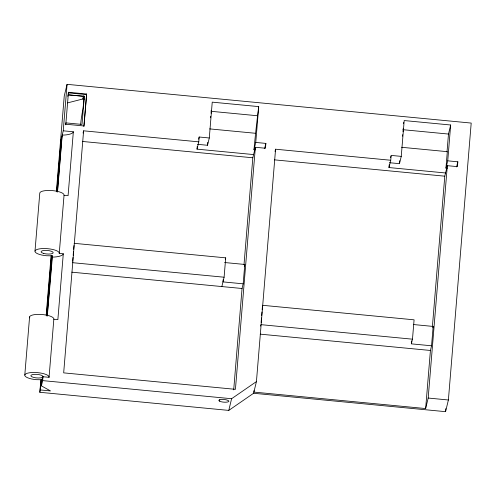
<?xml version="1.0" encoding="UTF-8"?>
<svg xmlns="http://www.w3.org/2000/svg" width="496" height="496" viewBox="0 0 496 496"><rect width="100%" height="100%" fill="white"/><g stroke="black" fill="none" stroke-linecap="round" stroke-linejoin="round"><path stroke-width="0.74" d="M83.948 95.951C84.19 105.623 81.381 114.936 80.65 124.484M211.085 113.293L211.178 110.354M403.05 131.694L403.143 128.755M29.779 317.849A12.189 3.565 4.7 0 1 40.97 314.439A12.189 3.565 4.7 0 1 53.835 319.226L49.048 377.32L42.985 376.743L42.253 379.775L36.078 379.663A12.189 3.565 4.7 0 1 24.8 375.001L29.586 316.907M47.3 316.045L52.458 255.843L46.283 255.731A12.189 3.565 4.7 0 1 35.005 251.063L39.792 192.969A12.189 3.565 4.7 0 1 52.762 190.631A12.189 3.565 4.7 0 1 64.04 195.294L68.082 195.684L73.346 131.781L63.24 130.808L62.205 135.098L57.511 192.07M56.426 190.917L64.244 96.013L67.072 84.332L471.2 123.07L448.39 399.987L445.569 411.668L253.605 393.266L228.774 410.403L39.841 392.293L40.858 379.948M46.196 315.14L51.088 255.725M39.841 392.293L41.23 379.936M46.5 315.94L51.454 255.806M56.724 191.809L60.983 140.157L61.969 136.065L57.4 191.58M40.405 389.961L50.511 390.929L41.397 385.869L41.968 378.932M47.176 315.71L52.13 255.57M42.253 379.775L42.501 376.718M41.397 385.869L42.668 380.612L42.985 376.743A6.095 1.786 4.7 0 0 34.261 374.35A6.095 1.786 4.7 0 0 33.523 377.388A6.095 1.786 4.7 0 0 42.985 376.743M63.24 130.808L67.072 84.332M65.732 124.167L65.838 122.872L82.001 124.422L84.314 96.342L68.15 94.798M68.206 94.147L68.454 92.275L86.639 94.017L84.004 125.972L65.819 124.229L65.677 124.812M65.819 124.229L68.454 92.275M53.835 319.226L57.871 319.616L63.296 253.778L59.253 253.388L64.04 195.294M72.683 261.2L72.986 257.474M73.172 255.242L73.476 251.515M73.662 249.283L73.972 245.557M83.867 126.554L86.639 94.017M255.762 142.433L258.714 106.609L212.238 102.151L209.287 137.975L199.181 137.008L198.784 141.85L83.607 130.814L63.674 372.868L235.426 389.329L255.366 147.275L265.465 148.242L265.862 143.4L255.762 142.433L253.995 149.73L255.44 149.873M253.599 154.572L197.017 149.147L197.247 146.382M197.414 144.311L207.52 145.278L207.768 142.284M223.163 279.651L222.977 281.889L243.183 283.824L244.782 264.461L224.57 262.52M221.848 286.558L224.105 277.214L225.705 257.852L74.152 243.325M219.616 401.177L218.767 400.483A5.078 1.488 4.7 0 1 224.173 399.503A5.078 1.488 4.7 0 1 228.873 401.45A5.208 1.525 4.7 0 1 224.7 402.206A5.208 1.525 4.7 0 1 219.616 401.177L219.74 399.689M233.703 389.862L242.054 288.498L243.183 283.824M244.026 264.523L252.817 157.784L255.366 147.275M253.995 149.73C255.279 135.327 256.934 120.894 258.714 106.609M254.014 390.569L253.89 392.1L425.642 408.561L428.184 398.046L447.324 165.67L457.43 166.644L457.827 161.801L447.727 160.834L445.96 168.132L447.398 168.268M261.119 322.425L261.485 317.955M261.671 315.723L261.975 311.996M262.161 309.764L262.465 306.038M253.605 393.266L256.432 381.585L275.571 149.209L390.749 160.251L391.146 155.409L401.252 156.376L404.197 120.553L450.672 125.004L447.727 160.834M445.557 172.974L388.982 167.549L389.211 164.784M399.547 162.93L399.726 160.685M411.413 343.114L411.599 340.876M413.695 324.564L433.151 326.43L431.557 345.793L411.351 343.858L412.48 339.183L414.079 319.821L262.527 305.294M425.642 408.561L430.429 350.467L431.557 345.793M432.407 326.48L444.782 176.185L447.324 165.67M447.014 151.931L448.483 134.056L450.672 125.004M445.96 168.132L447.311 151.671L401.599 147.287M445.569 411.668L445.823 408.58M210.577 117.8L210.744 116.3M402.535 136.202L402.709 134.701M67.785 96.305L68.126 94.91L84.314 96.342M67.549 102.895L82.745 99.002L83.471 96.001M83.061 133.064L83.607 130.814M198.654 139.196L199.181 137.008M197.017 149.147L198.784 141.85M207.52 145.278L209.287 137.975M225.382 259.185L225.705 257.852M264.628 148.509L265.862 143.4M244.292 266.464L244.782 264.461M275.026 151.46L275.571 149.209M228.774 410.403L231.601 398.722L256.432 381.585M260.586 326.095L260.933 324.657L412.48 339.183M390.619 157.598L390.972 156.141M388.982 167.549L390.749 160.251M403.434 123.715L403.738 122.45M401.252 156.376L399.485 163.674L389.379 162.707M456.593 166.91L457.827 161.801M432.828 327.763L433.151 326.43M62.205 135.098L64.282 135.048A16.256 4.755 4.7 0 0 73.346 131.781M52.154 257.095L54.238 257.046A16.256 4.755 4.7 0 0 63.296 253.778M68.312 92.857L86.496 94.6M82.745 99.002L84.283 99.15M211.333 111.327L257.529 115.754M403.056 129.704L448.483 134.056M209.641 128.892L255.353 133.269M82.603 141.472L252.817 157.784M274.567 159.867L444.782 176.185M72.559 262.688L224.105 277.214M71.839 272.18L242.054 288.498M260.214 334.149L430.429 350.467M428.184 398.046L448.39 399.987M42.668 380.612L231.601 398.722M35.005 251.063A12.189 3.565 4.7 0 1 47.982 248.725A12.189 3.565 4.7 0 1 59.253 253.388M24.8 375.001A12.189 3.565 4.7 0 1 37.77 372.657A12.189 3.565 4.7 0 1 49.048 377.32M43.735 253.456A6.095 1.786 4.7 0 0 53.196 252.805A6.095 1.786 4.7 0 0 44.466 250.418A6.095 1.786 4.7 0 0 43.735 253.456"/></g></svg>
